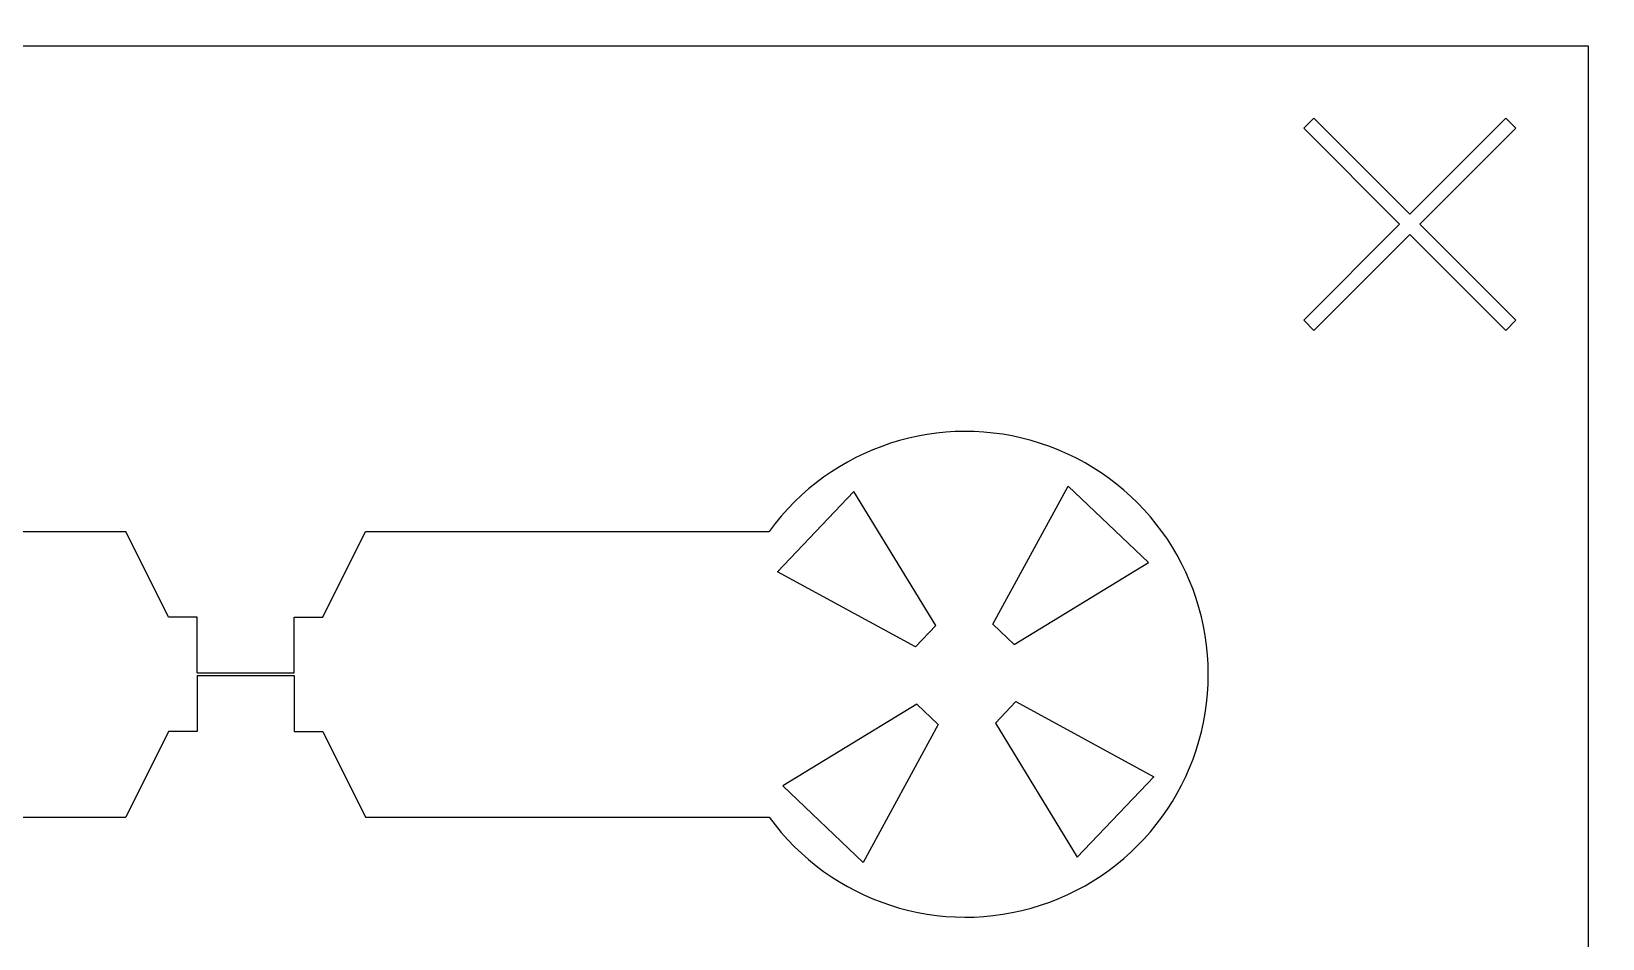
# Model space of a CAD drawing. Header units: inches. Extents: x -271009 to 5700, y -37000 to 38138.
# Drawn here: x -130583 to -125000, y 14032 to 17255 of the extents above; entities that cross this region are included whole.
import ezdxf

# ---------------------------------------------------------------- set-up
doc = ezdxf.new("R2010")
doc.units = ezdxf.units.IN
doc.header["$MEASUREMENT"] = 0

msp = doc.modelspace()

# ---------------------------------------------------------------- linework, layer by layer
for p, q in [((-126026, 16946.7), (-126061.9, 16910.8)), ((-125685.1, 16605.8), (-126026, 16946.7)), ((-125344.2, 16946.7), (-125685.1, 16605.8)), ((-125308.3, 16910.8), (-125344.2, 16946.7)), ((-126061.9, 16910.8), (-125721, 16569.9)), ((-125649.2, 16569.9), (-125308.3, 16910.8)), ((-125721, 16569.9), (-126061.9, 16229)), ((-126026, 16193.1), (-125685.1, 16534)), ((-125685.1, 16534), (-125344.2, 16193.1)), ((-125308.3, 16229), (-125649.2, 16569.9)), ((-126061.9, 16229), (-126026, 16193.1)), ((-125344.2, 16193.1), (-125308.3, 16229)), ((-127166.3, 15149.5), (-126899.2, 15639.7)), ((-126613.8, 15368.1), (-126899.2, 15639.7)), ((-127931.9, 15335.5), (-127660.3, 15620.9)), ((-127369.3, 15144.5), (-127660.3, 15620.9)), ((-133203.9, 15478.7), (-130247.5, 15478.7)), ((-130095.3, 15174.3), (-130247.5, 15478.7)), ((-129547.2, 15174.3), (-129394.9, 15478.7)), ((-129394.9, 15478.7), (-127961.1, 15478.7)), ((-127090.2, 15077.1), (-126613.8, 15368.1)), ((-127441.7, 15068.4), (-127931.9, 15335.5)), ((-129993.8, 15174.3), (-130095.3, 15174.3)), ((-129993.8, 14975.9), (-129993.8, 15174.3)), ((-129648.7, 14975.9), (-129648.7, 15174.3)), ((-129648.7, 15174.3), (-129547.2, 15174.3)), ((-127441.7, 15068.4), (-127369.3, 15144.5)), ((-127090.2, 15077.1), (-127166.3, 15149.5)), ((-129993.8, 14975.9), (-129648.7, 14975.9)), ((-129993.8, 14966.6), (-129648.7, 14966.6)), ((-129993.8, 14966.6), (-129993.8, 14768.3)), ((-129648.7, 14966.6), (-129648.7, 14768.3)), ((-127436.7, 14865.4), (-127913.1, 14574.4)), ((-127436.7, 14865.4), (-127360.6, 14793)), ((-127085.2, 14874.1), (-127157.6, 14798)), ((-127085.2, 14874.1), (-126595, 14607)), ((-127157.6, 14798), (-126866.6, 14321.6)), ((-130095.3, 14768.3), (-130247.5, 14463.7)), ((-129993.8, 14768.3), (-130095.3, 14768.3)), ((-129648.7, 14768.3), (-129547.2, 14768.3)), ((-129547.2, 14768.3), (-129394.9, 14463.7)), ((-127360.6, 14793), (-127627.7, 14302.8)), ((-127913.1, 14574.4), (-127627.7, 14302.8)), ((-126595, 14607), (-126866.6, 14321.6)), ((-133203.9, 14463.7), (-130247.5, 14463.7)), ((-129394.9, 14463.7), (-127961.1, 14463.7))]:
    msp.add_line(p, q)
msp.add_lwpolyline([(-137000, 35000, 6), (-113000, 35000)], format="xyb", close=True)
msp.add_lwpolyline([(-136114.3, 17204.3), (-125050.8, 17204.3), (-125050.8, 8678.3), (-136114.3, 8678.3)], close=True)
msp.add_arc((-127263.5, 14971.2), 862.7, 216.0319, 143.9681)

doc.saveas('drawing.dxf')
